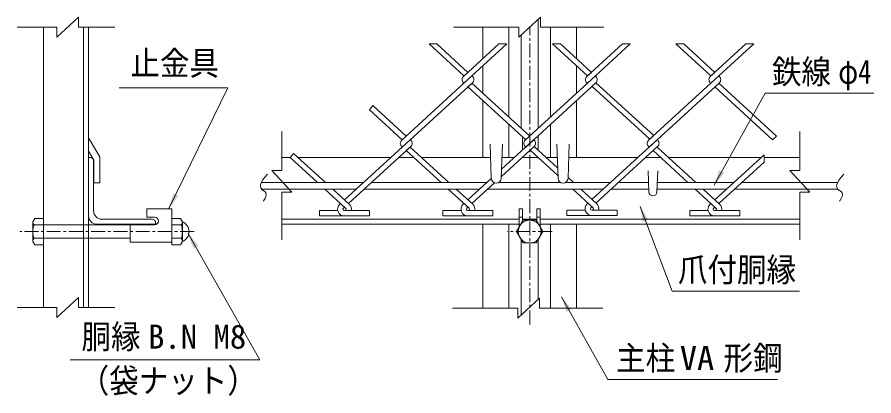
# Model space of a CAD drawing. Units: millimetres, scale not verified. Extents: x -4455 to 4455, y -3150 to 3150.
# Drawn here: x 1431 to 2972, y -297 to 384 of the extents above; entities that cross this region are included whole.
import ezdxf
from ezdxf.enums import TextEntityAlignment as Align

# ---------------------------------------------------------------- set-up
doc = ezdxf.new("R2010")
doc.units = ezdxf.units.MM
doc.header["$LTSCALE"] = 20
doc.linetypes.add('DASHED', pattern=[7.5, 6, -1.5])
doc.linetypes.add('USER1', pattern=[2, 1.25, -0.25, 0.25, -0.25])
doc.layers.add('0-4_7詳細', color=7, linetype='Continuous', lineweight=18)
doc.styles.add('ＭＳ ゴシック', font='')
doc.styles.get('ＭＳ ゴシック').set_extended_font_data('MS Gothic')

msp = doc.modelspace()

# ---------------------------------------------------------------- linework, layer by layer
at = {"layer": '0-4_7詳細', "color": 4}
for p, q in [((1541.79, 383.92), (1503.02, 347.92)), ((1541.79, 365.92), (1541.79, 383.92)), ((2372.62, 383.92), (2333.85, 347.92)), ((2372.62, 365.92), (2372.62, 383.92)), ((1503.02, 365.92), (1431.45, 365.92)), ((1503.02, 365.92), (1503.02, 347.92)), ((1541.79, 365.92), (1607.06, 365.92)), ((2333.85, 365.92), (2216.04, 365.92)), ((2333.85, 365.92), (2333.85, 347.92)), ((2372.62, 365.92), (2486.56, 365.92)), ((1907.52, 107.82), (1907.52, 178.02)), ((2839.32, 107.82), (2839.32, 178.02)), ((1907.52, 107.82), (1889.52, 107.82)), ((1925.52, 69.05), (1889.52, 107.82)), ((2839.32, 107.82), (2821.32, 107.82)), ((2857.32, 69.05), (2821.32, 107.82)), ((1907.52, 69.05), (1907.52, -16.53)), ((1907.52, 69.05), (1925.52, 69.05)), ((2839.32, 69.05), (2839.32, -16.53)), ((2839.32, 69.05), (2857.32, 69.05)), ((1541.79, -120.24), (1503.02, -156.24)), ((1541.79, -138.24), (1541.79, -120.24)), ((2370.75, -121.43), (2331.98, -157.43)), ((2370.75, -139.43), (2370.75, -121.43)), ((1503.02, -138.24), (1431.45, -138.24)), ((1503.02, -138.24), (1503.02, -156.24)), ((1541.79, -138.24), (1607.06, -138.24)), ((2331.98, -139.43), (2214.17, -139.43)), ((2331.98, -139.43), (2331.98, -157.43)), ((2370.75, -139.43), (2484.69, -139.43))]:
    msp.add_line(p, q, dxfattribs=at)
at = {"layer": '0-4_7詳細'}
for p, q in [((2368.23, 183.61), (2368.23, 379.85)), ((1479.03, -138.24), (1479.03, 365.92)), ((1551.03, -138.24), (1551.03, 365.92)), ((1560.03, -138.24), (1560.03, 365.92)), ((2269.23, 309.36), (2269.23, 365.92)), ((2315.73, 204.23), (2315.73, 365.92)), ((2390.73, 204.23), (2390.73, 365.92)), ((2437.23, 309.36), (2437.23, 365.92)), ((2338.23, 183.61), (2338.23, 351.99)), ((2269.23, 246.83), (2269.23, 296.34)), ((2437.23, 246.83), (2437.23, 296.34)), ((2269.23, 131.49), (2269.23, 233.81)), ((2437.23, 131.49), (2437.23, 233.81)), ((2315.73, 131.49), (2315.73, 191.2)), ((2390.73, 131.49), (2390.73, 191.2)), ((2368.23, 145.06), (2368.23, 170.59)), ((1560.03, 166.67), (1580.1, 132.65)), ((2281.98, 155.64), (2284.23, 94.14)), ((2304.48, 155.64), (2302.23, 94.14)), ((2340.37, 145.06), (2340.37, 168.62)), ((2401.98, 155.64), (2404.23, 94.14)), ((2424.48, 155.64), (2422.23, 94.14)), ((1560.03, 143.06), (1569.6, 126.83)), ((1560.03, 131.49), (1560.03, 26.49)), ((1560.03, 131.49), (1563.03, 131.49)), ((1569.03, 125.49), (1569.03, 35.49)), ((1580.1, 85.83), (1580.1, 132.65)), ((1907.52, 131.49), (1922.63, 131.49)), ((1936.84, 131.49), (2103.53, 131.49)), ((2117.74, 131.49), (2144.66, 131.49)), ((2158.87, 131.49), (2282.86, 131.49)), ((2303.6, 131.49), (2325.56, 131.49)), ((2339.77, 131.49), (2368.83, 131.49)), ((2383.04, 131.49), (2402.86, 131.49)), ((2423.6, 131.49), (2547.59, 131.49)), ((2561.8, 131.49), (2588.72, 131.49)), ((2602.93, 131.49), (2769.62, 131.49)), ((2774.73, 131.49), (2839.32, 131.49)), ((2566.36, 107.79), (2567.76, 69.6)), ((2583.56, 107.79), (2582.16, 69.6)), ((1870.63, 86.49), (2054.43, 86.49)), ((2068.64, 86.49), (2276.45, 86.49)), ((2297.98, 86.49), (2408.49, 86.49)), ((2417.98, 86.49), (2498.48, 86.49)), ((2512.69, 86.49), (2567.14, 86.49)), ((2582.78, 86.49), (2720.51, 86.49)), ((2734.72, 86.49), (2906.98, 86.49)), ((1871.17, 74.49), (2041.33, 74.49)), ((2055.54, 74.49), (2263.36, 74.49)), ((2277.57, 74.49), (2485.39, 74.49)), ((2499.6, 74.49), (2567.58, 74.49)), ((2582.34, 74.49), (2707.41, 74.49)), ((2721.62, 74.49), (2907.52, 74.49)), ((1664.46, 39.17), (1709.46, 39.17)), ((1664.46, 24.17), (1664.46, 39.17)), ((1709.46, -20.83), (1709.46, 39.17)), ((2334.48, 6.4), (2334.48, 39.17)), ((2365.98, 39.17), (2371.98, 39.17)), ((2365.98, 16.79), (2365.98, 39.17)), ((2371.98, 6.4), (2371.98, 39.17)), ((1459.83, 15.9), (1463.15, 21.66)), ((1459.83, 15.9), (1459.83, -19.62)), ((1463.15, 21.66), (1479.03, 21.66)), ((1479.03, 21.66), (1479.03, -25.38)), ((1584.03, 20.49), (1674.03, 20.49)), ((1664.46, 24.17), (1678.71, 24.17)), ((1725.33, 21.66), (1709.46, 21.66)), ((1709.46, 21.66), (1709.46, -25.38)), ((1728.66, 15.9), (1725.33, 21.66)), ((1728.66, 15.9), (1728.66, -19.62)), ((1907.52, 20.49), (2334.48, 20.49)), ((2340.48, 24.17), (2334.48, 24.17)), ((2340.48, 20.49), (2365.98, 20.49)), ((2365.98, 24.17), (2371.98, 24.17)), ((2371.98, 20.49), (2839.32, 20.49)), ((1461.89, 10.14), (1479.03, 10.14)), ((1560.03, 10.14), (1634.46, 10.14)), ((1575.03, 11.49), (1680.03, 11.49)), ((1634.46, 10.67), (1678.71, 10.67)), ((1634.46, -20.83), (1634.46, 10.67)), ((1680.03, 11.49), (1680.03, 14.49)), ((1726.6, 10.14), (1709.46, 10.14)), ((1907.52, 11.49), (2334.48, 11.49)), ((2334.48, 11.49), (2218.23, 11.49)), ((2334.48, 11.49), (2243.73, 11.49)), ((2269.23, -139.43), (2269.23, 11.49)), ((2315.73, -139.43), (2315.73, 11.49)), ((2336.95, 10.67), (2334.48, 10.67)), ((2369.51, 10.67), (2371.98, 10.67)), ((2371.98, 11.49), (2839.32, 11.49)), ((2462.73, 11.49), (2371.98, 11.49)), ((2488.23, 11.49), (2371.98, 11.49)), ((2390.73, -139.43), (2390.73, 11.49)), ((2437.23, -139.43), (2437.23, 11.49)), ((1461.89, -13.86), (1479.03, -13.86)), ((1560.03, -13.86), (1634.46, -13.86)), ((1726.6, -13.86), (1709.46, -13.86)), ((1459.83, -19.62), (1463.15, -25.38)), ((1463.15, -25.38), (1479.03, -25.38)), ((1634.46, -20.83), (1709.46, -20.83)), ((2338.23, -151.62), (2338.23, -16.62)), ((2368.23, -123.76), (2368.23, -16.62))]:
    msp.add_line(p, q, dxfattribs=at)
at = {"layer": '0-4_7詳細', "color": 1, "linetype": 'USER1'}
for p, q in [((2353.23, -168.74), (2353.23, 367.06)), ((1749.71, -1.86), (1436.43, -1.86)), ((2393.53, -1.86), (2312.88, -1.86))]:
    msp.add_line(p, q, dxfattribs=at)
at = {"layer": '0-4_7詳細', "color": 3}
for p, q in [((2235.11, 278.1), (2172.31, 335.64)), ((2186.52, 335.64), (2172.31, 335.64)), ((2242.22, 284.61), (2186.52, 335.64)), ((2297.91, 335.64), (2234.04, 277.12)), ((2312.12, 335.64), (2235.11, 265.08)), ((2312.12, 335.64), (2297.91, 335.64)), ((2457.14, 278.1), (2394.34, 335.64)), ((2408.55, 335.64), (2394.34, 335.64)), ((2464.25, 284.61), (2408.55, 335.64)), ((2519.94, 335.64), (2456.07, 277.12)), ((2534.15, 335.64), (2471.35, 278.1)), ((2534.15, 335.64), (2519.94, 335.64)), ((2679.17, 278.1), (2616.37, 335.64)), ((2630.58, 335.64), (2616.37, 335.64)), ((2686.27, 284.61), (2630.58, 335.64)), ((2741.97, 335.64), (2678.1, 277.12)), ((2756.18, 335.64), (2693.38, 278.1)), ((2756.18, 335.64), (2741.97, 335.64)), ((2250.39, 277.12), (2249.32, 278.1)), ((2471.35, 278.1), (2345.06, 162.37)), ((2464.25, 284.61), (2456.07, 277.12)), ((2472.42, 277.12), (2471.35, 278.1)), ((2472.42, 277.12), (2471.35, 278.1)), ((2693.38, 278.1), (2567.08, 162.37)), ((2686.27, 284.61), (2678.1, 277.12)), ((2694.45, 277.12), (2693.38, 278.1)), ((2694.45, 277.12), (2693.38, 278.1)), ((2235.11, 265.08), (2123.03, 162.37)), ((2250.39, 266.06), (2124.1, 150.33)), ((2235.11, 265.08), (2234.04, 266.06)), ((2235.11, 265.08), (2234.04, 266.06)), ((2250.39, 266.06), (2242.22, 258.57)), ((2353.23, 169.86), (2249.32, 265.08)), ((2472.42, 266.06), (2346.13, 150.33)), ((2457.14, 265.08), (2456.07, 266.06)), ((2457.14, 265.08), (2456.07, 266.06)), ((2576.33, 170.84), (2472.42, 266.06)), ((2694.45, 266.06), (2568.15, 150.33)), ((2679.17, 265.08), (2678.1, 266.06)), ((2679.17, 265.08), (2678.1, 266.06)), ((2797.29, 169.86), (2693.38, 265.08)), ((2346.13, 163.35), (2242.22, 258.57)), ((2569.23, 164.33), (2465.32, 259.55)), ((2790.18, 163.35), (2686.27, 258.57)), ((2071.26, 224.79), (2065.16, 217.36)), ((2124.1, 163.35), (2065.16, 217.36)), ((2131.2, 169.86), (2071.26, 224.79)), ((2575.26, 169.86), (2567.08, 162.37)), ((2790.18, 163.35), (2797.29, 169.86)), ((2583.44, 164.33), (2465.32, 56.1)), ((2583.43, 162.37), (2582.36, 163.35)), ((2583.43, 162.37), (2582.36, 163.35)), ((1928.74, 138.92), (1922.63, 131.49)), ((1985.95, 86.49), (1928.74, 138.92)), ((2124.1, 150.33), (2123.03, 151.31)), ((2124.1, 150.33), (2123.03, 151.31)), ((2139.38, 151.31), (2131.2, 143.82)), ((2193.77, 86.49), (2131.2, 143.82)), ((2207.98, 86.49), (2138.31, 150.33)), ((2361.41, 151.31), (2302.34, 97.19)), ((2346.13, 150.33), (2345.06, 151.31)), ((2346.13, 150.33), (2345.06, 151.31)), ((2404.05, 99.22), (2354.3, 144.8)), ((2403.55, 112.69), (2361.41, 151.31)), ((2584.51, 152.29), (2472.42, 49.59)), ((2568.15, 150.33), (2567.08, 151.31)), ((2568.15, 150.33), (2567.08, 151.31)), ((2637.83, 86.49), (2575.26, 143.82)), ((2652.04, 86.49), (2582.36, 150.33)), ((1971.74, 86.49), (1922.63, 131.49)), ((2774.73, 136.17), (2686.27, 55.12)), ((2774.73, 123.15), (2774.73, 136.17)), ((2774.73, 123.15), (2693.38, 48.61)), ((2284.25, 93.63), (2242.22, 55.12)), ((2432.15, 86.49), (2422.28, 95.53)), ((2289.89, 85.78), (2249.32, 48.61)), ((2022.25, 40.21), (1984.84, 74.49)), ((2028.73, 47.29), (1999.05, 74.49)), ((2244.27, 40.21), (2206.87, 74.49)), ((2250.76, 47.29), (2221.08, 74.49)), ((2467.37, 41.19), (2431.04, 74.49)), ((2473.86, 48.27), (2445.25, 74.49)), ((2688.33, 40.21), (2650.92, 74.49)), ((2694.82, 47.29), (2665.13, 74.49)), ((2013.08, 48.61), (2011.65, 47.29)), ((2235.11, 48.61), (2233.67, 47.29)), ((2458.21, 49.59), (2456.77, 48.27)), ((2679.17, 48.61), (2677.73, 47.29)), ((2008, 36.04), (1975.19, 36.04)), ((1975.19, 26.44), (1975.19, 36.04)), ((2020.19, 42.1), (2018.13, 40.21)), ((2019.75, 36.04), (2065.19, 36.04)), ((2020.63, 36.04), (2019.75, 36.04)), ((2020.19, 42.1), (2022.25, 40.21)), ((2065.19, 26.44), (2065.19, 36.04)), ((2197.22, 26.44), (2197.22, 36.04)), ((2230.02, 36.04), (2197.22, 36.04)), ((2242.22, 42.1), (2240.16, 40.21)), ((2242.65, 36.04), (2241.78, 36.04)), ((2241.78, 36.04), (2287.22, 36.04)), ((2287.22, 26.44), (2287.22, 36.04)), ((2453.12, 37.02), (2420.32, 37.02)), ((2420.32, 27.42), (2420.32, 37.02)), ((2465.32, 43.08), (2463.26, 41.19)), ((2464.88, 37.02), (2510.32, 37.02)), ((2465.75, 37.02), (2464.88, 37.02)), ((2510.32, 27.42), (2510.32, 37.02)), ((2641.27, 26.44), (2641.27, 36.04)), ((2674.08, 36.04), (2641.27, 36.04)), ((2686.27, 42.1), (2684.22, 40.21)), ((2685.84, 36.04), (2731.27, 36.04)), ((2686.71, 36.04), (2685.84, 36.04)), ((2731.27, 26.44), (2731.27, 36.04)), ((2020.63, 26.44), (1975.19, 26.44)), ((2019.75, 26.44), (2065.19, 26.44)), ((2242.65, 26.44), (2197.22, 26.44)), ((2241.78, 26.44), (2287.22, 26.44)), ((2465.75, 27.42), (2420.32, 27.42)), ((2464.88, 27.42), (2510.32, 27.42)), ((2686.71, 26.44), (2641.27, 26.44)), ((2685.84, 26.44), (2731.27, 26.44))]:
    msp.add_line(p, q, dxfattribs=at)
at = {"layer": '0-4_7詳細', "color": 3, "linetype": 'DASHED'}
for p, q in [((1479.03, 10.14), (1560.03, 10.14)), ((1479.03, -13.86), (1560.03, -13.86))]:
    msp.add_line(p, q, dxfattribs=at)
at = {"layer": '0-4_7詳細'}
for points in [[(1614.81, 256.63), (1810.37, 256.63), (1704.51, 39.7)], [(2972.25, 247.39), (2776.7, 247.39), (2684.83, 81.66)], [(1580.1, 85.83), (1569.6, 85.83), (1569.6, 126.83)], [(2340.48, 16.79), (2340.48, 39.17), (2334.48, 39.17)], [(2838.34, -109.01), (2609.59, -109.01), (2551.66, 43.39)], [(1728.66, -19.62), (1725.33, -25.38), (1709.46, -25.38)], [(2798.88, -267.73), (2493.51, -267.73), (2410.39, -119.36)]]:
    msp.add_lwpolyline(points, dxfattribs=at)
at = {"layer": '0-4_7詳細', "color": 3}
for points in [[(2139.38, 162.37), (2138.31, 163.35), (2020.19, 55.12)], [(2361.41, 162.37), (2360.34, 163.35), (2302.84, 110.66)], [(2139.38, 151.31), (2027.29, 48.61), (2028.73, 47.29)]]:
    msp.add_lwpolyline(points, dxfattribs=at)
at = {"layer": '0-4_7詳細', "color": 4}
for points in [[(1874.36, 53.22), (1874.68, 53.6), (1877.34, 57.8), (1878.91, 61.56), (1879.38, 64.88), (1878.75, 67.75), (1877.03, 70.18), (1874.21, 72.17), (1871.38, 74.18), (1869.63, 76.66), (1868.95, 79.62), (1869.34, 83.05), (1870.81, 86.96), (1873.35, 91.34), (1876.96, 96.2), (1881.65, 101.53)], [(2910.71, 53.22), (2911.03, 53.6), (2913.69, 57.8), (2915.26, 61.56), (2915.73, 64.88), (2915.1, 67.75), (2913.38, 70.18), (2910.56, 72.17), (2907.73, 74.18), (2905.98, 76.66), (2905.3, 79.62), (2905.69, 83.05), (2907.16, 86.96), (2909.7, 91.34), (2913.31, 96.2), (2918, 101.53)], [(1526.86, -232.37), (1867.7, -232.37), (1739.2, -5.45)]]:
    msp.add_lwpolyline(points, dxfattribs=at)
at = {"layer": '0-4_7詳細', "color": 3}
msp.add_lwpolyline([(2329.71, -1.86), (2341.47, -22.23), (2364.99, -22.23), (2376.75, -1.86), (2364.99, 18.51), (2341.47, 18.51)], close=True, dxfattribs=at)
msp.add_circle((2353.23, -1.86), 20.4, dxfattribs=at)
for centre, radius, start, end in [((2239.11, 271.59), 7.5, 132.5, 227.5), ((2245.33, 271.59), 7.5, 312.5, 47.5), ((2461.14, 271.59), 7.5, 132.5, 227.5), ((2467.35, 271.59), 7.5, 312.5, 47.5), ((2683.17, 271.59), 7.5, 132.5, 227.5), ((2689.38, 271.59), 7.5, 312.5, 47.5), ((2128.1, 156.84), 7.5, 132.5, 227.5), ((2134.31, 156.84), 7.5, 312.5, 47.5), ((2350.12, 156.84), 7.5, 132.5, 227.5), ((2356.34, 156.84), 7.5, 312.5, 47.5), ((2572.15, 156.84), 7.5, 132.5, 227.5), ((2578.37, 156.84), 7.5, 312.5, 47.5), ((2019.75, 38.44), 12, 132.5, 270), ((2020.63, 38.44), 12, 348.46304, 47.5), ((2241.78, 38.44), 12, 132.5, 270), ((2242.65, 38.44), 12, 348.46304, 47.5), ((2464.88, 39.42), 12, 132.5, 270), ((2465.75, 39.42), 12, 348.46304, 47.5), ((2685.84, 38.44), 12, 132.5, 270), ((2686.71, 38.44), 12, 348.46304, 47.5), ((2019.75, 38.44), 2.4, 132.5, 270), ((2020.63, 38.44), 2.4, 270, 47.5), ((2241.78, 38.44), 2.4, 132.5, 270), ((2242.65, 38.44), 2.4, 270, 47.5), ((2464.88, 39.42), 2.4, 132.5, 270), ((2465.75, 39.42), 2.4, 270, 47.5), ((2685.84, 38.44), 2.4, 132.5, 270), ((2686.71, 38.44), 2.4, 270, 47.5)]:
    msp.add_arc(centre, radius, start, end, dxfattribs=at)
at = {"layer": '0-4_7詳細'}
for centre, radius, start, end in [((1563.03, 125.49), 6, 0, 90), ((2293.23, 94.14), 9, 180, 0), ((2413.23, 94.14), 9, 180, 0), ((2574.96, 69.6), 7.2, 180, 0), ((1584.03, 35.49), 15, 180, 270), ((1468.91, 15.9), 9.09, 180, 219.3382), ((1575.03, 26.49), 15, 180, 270), ((1674.03, 14.49), 6, 0, 90), ((1678.71, 17.42), 6.75, 270, 90), ((1719.57, 15.9), 9.09, 320.6618, 0), ((1721.51, -1.86), 19.14, 291.90813, 68.09187), ((1495.83, -1.86), 36, 160.52878, 199.47122), ((1692.66, -1.86), 36, 340.52878, 19.47122), ((1468.91, -19.62), 9.09, 140.6618, 180), ((1719.57, -19.62), 9.09, 0, 39.3382)]:
    msp.add_arc(centre, radius, start, end, dxfattribs=at)
for points in [[(2683.86, 79.92), (2693.85, 108.68), (2702.96, 103.63)], [(1703.64, 37.9), (1712.11, 67.15), (1721.48, 62.58)], [(2550.95, 45.26), (2566.48, 19.07), (2556.74, 15.37)], [(2409.42, -117.61), (2428.62, -141.24), (2419.53, -146.33)]]:
    msp.add_solid(points, dxfattribs=at)
at = {"layer": '0-4_7詳細', "color": 4}
msp.add_solid([(1738.21, -3.71), (1757.53, -27.25), (1748.46, -32.38)], dxfattribs=at)

# ---------------------------------------------------------------- texts
at = {"layer": '0-4_7詳細', "color": 3, "style": 'ＭＳ ゴシック'}
for s, width, p in [('止金具', 0.9, (1635.13, 266.53)), ('鉄線', 0.9, (2788.87, 251.12)), ('φ4', 0.8, (2908.25, 251.12)), ('爪付胴縁', 0.9, (2619.86, -104.86)), ('胴縁', 0.9, (1547.17, -225.29)), ('主柱', 0.9, (2508.69, -263.88)), ('VA', 1.05, (2623.29, -263.71)), ('形鋼', 0.9, (2701.92, -263.88)), ('（袋ナット）', 0.9, (1543.95, -304.51))]:
    msp.add_text(s, height=43.26, dxfattribs=dict(at, width=width)).set_placement(p, align=Align.BOTTOM_LEFT)
msp.add_text('B.N M8', height=43.26, dxfattribs=at).set_placement((1666.89, -225.29), align=Align.BOTTOM_LEFT)

doc.saveas('drawing.dxf')
